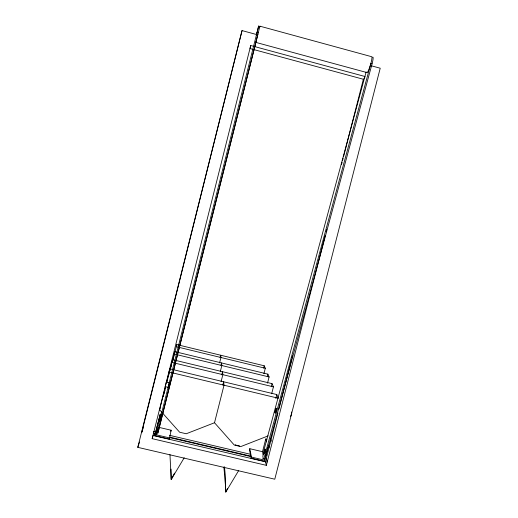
<?xml version="1.0" encoding="UTF-8"?>
<svg xmlns="http://www.w3.org/2000/svg" width="518" height="518" viewBox="0 0 518 518"><rect width="100%" height="100%" fill="white"/><g stroke="black" fill="none" stroke-linecap="round" stroke-linejoin="round"><path stroke-width="0.78" d="M265.255 450.291L265.307 449.799M264.141 452.991L264.193 452.492M167.916 387.283L165.229 386.642L165.605 385.094M169.742 382.828L166.388 382.025L166.259 382.588M256.863 34.622L242.029 30.581L141.815 432.271M158.378 421.218L159.538 421.49L161.37 414.381L160.263 414.122L154.759 435.664L169.386 439.089L171.121 430.225L158.922 427.363M275.466 410.347C274.177 419.107 278.134 403.036 275.531 410.094M365.08 76.534L250.725 45.526L250.039 48.562L363.358 79.26L364.86 77.752M168.104 387.347L168.376 386.253M156.475 433.728L157.226 430.698M169.205 382.977L168.512 385.703M259.66 27.195L259.906 26.23L157.621 433.993M366.964 72.572L255.853 42.398L257.899 34.24M259.842 26.496L259.919 26.178L371.671 56.708A8.243 1.165 -73.4 0 1 370.163 65.903A8.243 1.165 -73.4 0 1 366.763 72.196M370.849 65.663L380.218 68.214L274.78 479.208L137.782 447.345L242.029 30.581M142.385 430.134L142.67 429.014M325.162 235.696L266.362 465.352L152.175 438.668L250.725 45.526M222.85 384.9L223.64 381.779L224.022 385.211L214.517 422.746L186.215 433.76L179.629 432.219L159.615 409.764L165.41 386.661M166.375 382.808L169.969 368.881L276.8 394.554L278.425 398.264L169.075 372.021L169.969 368.881M163.202 396.678L165.352 388.099M167.308 380.303L168.479 375.628M168.868 374.067L172.572 359.654L272.028 383.644L273.433 386.862L271.659 393.803M164.161 393.207L164.938 390.086M166.9 382.284L167.482 379.94M168.46 376.042L169.049 373.698M170.027 369.8L172.572 359.654M170.059 370.389L171.62 364.148M172.015 362.587L174.838 351.631L267.871 374.138L269.101 376.955L267.521 383.139M172.559 361.603L176.826 344.587L264.212 365.786L265.3 368.266L263.908 373.737M160.263 414.122L154.759 435.664M169.386 439.089L169.671 437.95L156.196 434.796L258.689 25.9L256.319 35.425M157.945 432.705L255.944 42.029M170.843 431.319L171.121 430.225M165.754 384.498L166.388 382.025M159.298 427.318L159.46 426.67M220.105 357.537L220.694 355.225L220.946 357.517L219.593 362.872M220.953 365.274L221.549 362.93L221.834 365.527L220.267 371.743M221.736 374.812L222.52 371.704L222.85 374.676L221.082 381.656M263.63 368.091L264.212 365.786M267.275 376.469L267.871 374.138M263.306 454.785L262.516 451.69L249.767 448.698L249.495 449.779L251.152 458.223L265.533 461.583M251.152 458.223L251.444 457.096L249.767 448.698M271.238 386.732L272.028 383.644M275.809 398.433L276.8 394.554M262.516 451.69L265.753 439.018L266.841 439.277M251.444 457.096L264.692 460.198L268.059 447.034L269.185 447.299L268.551 445.111M277.933 413.034L265.449 461.791L266.362 465.352M278.93 409.116L291.569 359.751M291.964 358.184L292.566 355.834M341.498 164.666L342.1 162.315M342.502 160.748L343.104 158.398M343.505 156.831L363.358 79.26M326.165 231.779L326.767 229.429M156.196 434.796L156.591 433.275M165.339 386.247L165.229 386.642M366.109 72.015L264.322 448.653A7.563 1.042 -77.8 0 0 262.833 457.284M263.312 458.747A7.563 1.042 -77.8 0 0 265.132 454.195L370.862 63.533L372.06 63.863L266.258 454.461A7.563 1.055 -77.8 0 1 263.986 458.508M152.175 438.668L153.043 435.489L266.336 462.004M153.885 432.135L154.008 431.675M159.615 409.764L159.984 408.43M174.838 351.631L174.165 354.008L269.101 376.955M176.826 344.587L176.237 346.678L265.3 368.266M137.782 447.345L139.536 442.009M141.932 432.07L142.696 429.778M142.502 429.934L143.266 427.648M227.447 488.513L225.751 492.1L224.501 467.132M174.514 473.102L171.193 479.532L169.969 454.597M184.194 457.802L171.193 479.532L171.011 469.088M238.707 470.486L225.751 492.1L224.618 467.314M268.136 435.884L240.786 446.581L234.266 445.046L214.517 422.746M157.653 428.969L158.812 429.241M265.132 454.195L266.258 454.461M153.684 431.598L156.358 432.226M169.425 435.288L250.492 454.286M153.263 433.275L155.627 433.825M169.794 437.14L250.861 456.125M153.464 433.812L155.821 434.362M169.982 437.684L251.029 456.656M236.04 445.156L239.653 446.004M171.801 362.373L273.433 386.862M257.019 32.511L258.242 32.841M270.299 438.183L271.257 441.265M265.753 439.018L266.595 441.932M264.724 451.398L264.912 452.123M266.297 458.475L267.23 461.985M264.297 458.65L264.692 460.198M235.25 444.515L235.314 444.988M224.106 466.938L224.462 474.125L224.139 467.035M291.537 411.991A2.363 0.382 -77.6 0 1 291.479 413.591A2.363 0.382 -77.6 0 1 290.902 415.831M290.747 416.207A2.363 0.382 -77.6 0 1 290.345 416.239M263.034 458.747A7.563 1.042 -77.8 0 1 262.866 458.249M372.617 57.155A8.243 1.178 -73.3 0 1 372.06 63.863M276.372 408.67C274.935 417.858 274.592 409.401 276.372 408.67M275.66 412.186A2.363 0.337 -77.4 0 0 276.327 408.352A2.363 0.337 -77.4 0 0 275.285 411.247A2.363 0.337 -77.4 0 0 275.66 412.186M264.698 452.797A2.383 0.33 -77.8 0 0 265.255 449.087A2.383 0.33 -77.8 0 0 264.219 452.318A2.383 0.33 -77.8 0 0 264.698 452.797"/></g></svg>
